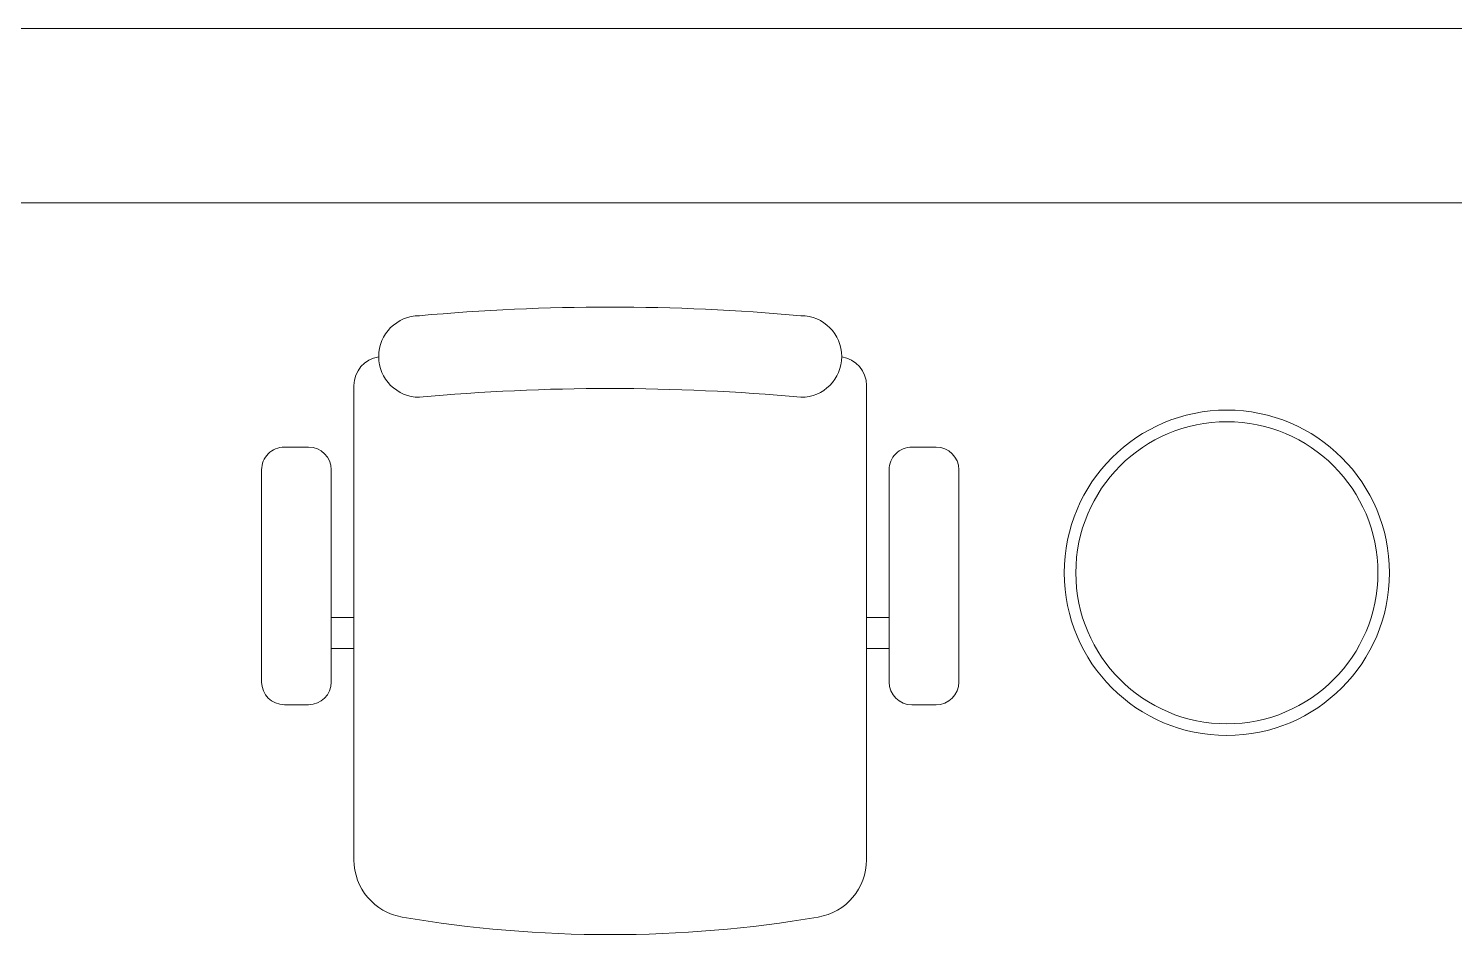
# Model space of a CAD drawing. Header units: millimetres. Extents: x 26027 to 581921, y 7230 to 233891.
# Drawn here: x 489989 to 491216, y 189718 to 190502 of the extents above; entities that cross this region are included whole.
import ezdxf

# ---------------------------------------------------------------- set-up
doc = ezdxf.new("R2010")
doc.units = ezdxf.units.MM
doc.header["$LTSCALE"] = 5
doc.layers.get('0').update_dxf_attribs({"color": 252})
for name, color, linetype, lineweight in [('Medical Equipment and Furniture', 252, 'Continuous', 0), ('NEW', 252, 'Continuous', 5), ('Walls', 252, 'Continuous', 5)]:
    doc.layers.add(name, color=color, linetype=linetype, lineweight=lineweight)

# ---------------------------------------------------------------- blocks, each defined once
blk = doc.blocks.new('*X15')
at = {"color": 0}
for p, q in [((5, 3), (5, 3)), ((5, 3), (5, 3)), ((5, 3), (5, 3)), ((5, 3), (5, 3)), ((5, 3), (5, 3)), ((5, 3), (5, 3)), ((5, 3), (5, 3)), ((5, 3), (5, 3)), ((5, 3), (5, 3)), ((5, 3), (5, 3)), ((5, 3), (5, 3)), ((5, 3), (5, 3)), ((5, 3), (5, 3)), ((5, 3), (5, 3)), ((5, 3), (5, 3)), ((5, 3), (5, 3)), ((5, 3), (5, 3)), ((5, 3), (5, 3)), ((5, 3), (5, 3)), ((5, 3), (5, 3)), ((5, 3), (5, 3)), ((5, 3), (5, 3)), ((5, 3), (5, 3)), ((5, 3), (5, 3)), ((5, 3), (5, 3)), ((5, 3), (5, 3)), ((5, 3), (5, 3)), ((5, 3), (5, 3)), ((5, 3), (5, 3)), ((5, 3), (5, 3)), ((5, 3), (5, 3)), ((5, 3), (5, 3)), ((5, 3), (5, 3)), ((5, 3), (5, 3)), ((5, 3), (5, 3)), ((5, 3), (5, 3)), ((5, 3), (5, 3)), ((5, 3), (5, 3)), ((5, 3), (5, 3)), ((5, 3), (5, 3)), ((5, 3), (5, 3)), ((5, 3), (5, 3)), ((5, 3), (5, 3)), ((5, 3), (5, 3)), ((5, 3), (5, 3)), ((5, 3), (5, 3)), ((5, 3), (5, 3)), ((5, 3), (5, 3)), ((5, 3), (5, 3)), ((5, 3), (5, 3)), ((5, 3), (5, 3)), ((5, 3), (5, 3)), ((5, 3), (5, 3)), ((5, 3), (5, 3)), ((5, 3), (5, 3)), ((5, 3), (5, 3)), ((5, 3), (5, 3)), ((5, 3), (5, 3)), ((5, 3), (5, 3)), ((5, 3), (5, 3)), ((5, 3), (5, 3)), ((5, 3), (5, 3)), ((5, 3), (5, 3)), ((5, 3), (5, 3)), ((5, 3), (5, 3)), ((5, 3), (5, 3)), ((6, 3), (5, 3)), ((5, 3), (5, 3)), ((6, 3), (5, 3)), ((5, 3), (5, 3)), ((6, 3), (5, 3)), ((5, 3), (5, 3)), ((6, 3), (5, 3)), ((5, 3), (5, 3)), ((5, 3), (5, 3)), ((5, 3), (5, 3)), ((5, 3), (5, 3)), ((5, 3), (5, 3)), ((5, 3), (5, 3)), ((5, 3), (5, 3)), ((5, 3), (5, 3)), ((5, 3), (5, 3)), ((5, 3), (5, 3)), ((5, 3), (5, 3)), ((5, 3), (5, 3)), ((5, 3), (5, 3)), ((5, 3), (5, 3)), ((5, 3), (5, 3)), ((5, 3), (5, 3)), ((5, 3), (5, 3)), ((5, 3), (5, 3)), ((5, 3), (5, 3)), ((5, 3), (5, 3)), ((5, 3), (5, 3)), ((5, 3), (5, 3)), ((5, 3), (5, 3)), ((6, 3), (6, 3)), ((6, 3), (6, 3)), ((6, 3), (6, 3)), ((6, 3), (6, 3)), ((6, 3), (6, 3)), ((6, 3), (6, 3)), ((6, 3), (6, 3)), ((6, 3), (6, 3)), ((6, 3), (6, 3)), ((6, 3), (6, 3)), ((6, 3), (6, 3)), ((6, 3), (6, 3)), ((6, 3), (6, 3)), ((6, 3), (6, 3)), ((6, 3), (6, 3)), ((6, 3), (6, 3)), ((6, 3), (6, 3)), ((6, 3), (6, 3)), ((6, 3), (6, 3)), ((6, 3), (6, 3)), ((6, 3), (6, 3)), ((6, 3), (6, 3)), ((6, 3), (6, 3)), ((6, 3), (6, 3)), ((6, 3), (6, 3)), ((6, 3), (6, 3)), ((6, 3), (6, 3)), ((6, 3), (6, 3)), ((6, 3), (6, 3)), ((6, 3), (6, 3)), ((6, 3), (6, 3)), ((6, 3), (6, 3)), ((6, 3), (6, 3)), ((6, 3), (6, 3)), ((6, 3), (6, 3)), ((6, 3), (6, 3)), ((6, 3), (6, 3)), ((6, 3), (6, 3)), ((6, 3), (6, 3)), ((6, 3), (6, 3)), ((6, 3), (6, 3)), ((6, 3), (6, 3)), ((6, 3), (6, 3)), ((6, 3), (6, 3)), ((6, 3), (6, 3)), ((6, 3), (6, 3)), ((6, 3), (6, 3)), ((6, 3), (6, 3)), ((6, 3), (6, 3)), ((6, 3), (6, 3)), ((6, 3), (6, 3)), ((6, 3), (6, 3)), ((6, 3), (6, 3)), ((6, 3), (6, 3)), ((6, 3), (6, 3)), ((6, 3), (6, 3)), ((6, 3), (6, 3)), ((6, 3), (6, 3)), ((6, 3), (6, 3)), ((6, 3), (6, 3)), ((6, 3), (6, 3)), ((6, 3), (6, 3)), ((6, 3), (6, 3)), ((6, 3), (6, 3)), ((6, 3), (6, 3)), ((6, 3), (6, 3)), ((6, 3), (6, 3)), ((6, 3), (6, 3)), ((6, 3), (6, 3)), ((6, 3), (6, 3)), ((6, 3), (6, 3)), ((6, 3), (6, 3)), ((6, 3), (6, 3)), ((6, 3), (6, 3)), ((6, 3), (6, 3)), ((6, 3), (6, 3)), ((6, 3), (6, 3)), ((6, 3), (6, 3)), ((6, 3), (6, 3)), ((6, 3), (6, 3)), ((6, 3), (6, 3)), ((6, 3), (6, 3)), ((6, 3), (6, 3)), ((6, 3), (6, 3)), ((6, 3), (6, 3)), ((6, 3), (6, 3)), ((6, 3), (6, 3)), ((6, 3), (6, 3)), ((6, 3), (6, 3)), ((6, 3), (6, 3)), ((6, 3), (6, 3)), ((6, 3), (6, 3)), ((6, 3), (6, 3)), ((6, 3), (6, 3)), ((6, 3), (6, 3)), ((6, 3), (6, 3)), ((6, 3), (6, 3)), ((6, 3), (6, 3)), ((6, 3), (6, 3)), ((6, 3), (6, 3)), ((6, 3), (6, 3)), ((6, 3), (6, 3)), ((6, 3), (6, 3)), ((6, 3), (6, 3)), ((6, 3), (6, 3)), ((6, 3), (6, 3)), ((6, 3), (6, 3)), ((6, 3), (6, 3)), ((6, 3), (6, 3)), ((6, 3), (6, 3)), ((6, 3), (6, 3)), ((6, 3), (6, 3)), ((6, 3), (6, 3)), ((6, 3), (6, 3)), ((6, 3), (6, 3)), ((6, 3), (6, 3)), ((6, 3), (6, 3)), ((6, 3), (6, 3)), ((6, 3), (6, 3)), ((6, 3), (6, 3)), ((6, 3), (6, 3)), ((6, 3), (6, 3)), ((6, 3), (6, 3)), ((6, 3), (6, 3)), ((6, 3), (6, 3)), ((6, 3), (6, 3)), ((6, 3), (6, 3)), ((6, 3), (6, 3)), ((6, 3), (6, 3)), ((6, 3), (6, 3)), ((6, 3), (6, 3)), ((6, 3), (6, 3)), ((6, 3), (6, 3)), ((6, 3), (6, 3)), ((6, 3), (6, 3)), ((6, 3), (6, 3)), ((6, 3), (6, 3)), ((6, 3), (6, 3)), ((6, 3), (6, 3)), ((6, 3), (6, 3)), ((6, 3), (6, 3)), ((6, 3), (6, 3)), ((6, 3), (6, 3)), ((6, 3), (6, 3)), ((6, 3), (6, 3)), ((6, 3), (6, 3)), ((6, 3), (6, 3)), ((6, 3), (6, 3)), ((6, 3), (6, 3)), ((6, 3), (6, 3)), ((6, 3), (6, 3)), ((6, 3), (6, 3)), ((6, 3), (6, 3)), ((6, 3), (6, 3)), ((6, 3), (6, 3)), ((6, 3), (6, 3)), ((6, 3), (6, 3)), ((6, 3), (6, 3)), ((6, 3), (6, 3)), ((6, 3), (6, 3)), ((6, 3), (6, 3)), ((6, 3), (6, 3)), ((6, 3), (6, 3)), ((6, 3), (6, 3)), ((6, 3), (6, 3)), ((6, 3), (6, 3)), ((6, 3), (6, 3)), ((6, 3), (6, 3)), ((6, 3), (6, 3)), ((6, 3), (6, 3)), ((6, 3), (6, 3)), ((6, 3), (6, 3)), ((6, 3), (6, 3)), ((6, 3), (6, 3)), ((6, 3), (6, 3)), ((6, 3), (6, 3)), ((6, 3), (6, 3)), ((6, 3), (6, 3)), ((6, 3), (6, 3)), ((6, 3), (6, 3)), ((6, 3), (6, 3)), ((6, 3), (6, 3)), ((6, 3), (6, 3)), ((6, 3), (6, 3)), ((6, 3), (6, 3)), ((6, 3), (6, 3)), ((6, 3), (6, 3)), ((6, 3), (6, 3)), ((6, 3), (6, 3)), ((6, 3), (6, 3)), ((6, 3), (6, 3)), ((6, 3), (6, 3)), ((6, 3), (6, 3)), ((6, 3), (6, 3)), ((6, 3), (6, 3)), ((6, 3), (6, 3)), ((6, 3), (6, 3)), ((6, 3), (6, 3)), ((6, 3), (6, 3)), ((6, 3), (6, 3)), ((6, 3), (6, 3)), ((6, 3), (6, 3)), ((6, 3), (6, 3)), ((6, 3), (6, 3)), ((6, 3), (5, 3)), ((6, 3), (5, 3)), ((6, 3), (5, 3)), ((6, 3), (5, 3)), ((6, 3), (5, 3)), ((6, 3), (6, 3)), ((6, 3), (6, 3)), ((6, 3), (6, 3)), ((6, 3), (6, 3)), ((6, 3), (6, 3)), ((6, 3), (6, 3)), ((6, 3), (6, 3)), ((6, 3), (6, 3)), ((6, 3), (6, 3)), ((6, 3), (6, 3)), ((6, 3), (6, 3)), ((6, 3), (6, 3)), ((6, 3), (6, 3)), ((6, 3), (6, 3)), ((6, 3), (6, 3)), ((6, 3), (6, 3)), ((6, 3), (6, 3)), ((6, 3), (6, 3)), ((6, 3), (6, 3)), ((6, 3), (6, 3)), ((6, 3), (6, 3)), ((6, 3), (6, 3)), ((6, 3), (6, 3)), ((6, 3), (6, 3)), ((6, 3), (6, 3)), ((6, 3), (6, 3)), ((6, 3), (6, 3)), ((6, 3), (6, 3)), ((6, 3), (6, 3)), ((6, 3), (6, 3)), ((6, 3), (6, 3)), ((6, 3), (6, 3)), ((6, 3), (6, 3)), ((6, 3), (6, 3)), ((6, 3), (6, 3)), ((6, 3), (6, 3)), ((6, 3), (6, 3)), ((6, 3), (6, 3)), ((6, 3), (6, 3)), ((6, 3), (6, 3)), ((6, 3), (6, 3)), ((6, 3), (6, 3)), ((6, 3), (6, 3)), ((6, 3), (6, 3)), ((6, 3), (6, 3)), ((6, 3), (6, 3)), ((6, 3), (6, 3)), ((6, 3), (6, 3)), ((6, 3), (6, 3)), ((6, 3), (6, 3)), ((6, 3), (6, 3)), ((6, 3), (6, 3)), ((6, 3), (6, 3)), ((6, 3), (6, 3)), ((6, 3), (6, 3)), ((6, 3), (6, 3)), ((6, 3), (6, 3)), ((6, 3), (6, 3)), ((6, 3), (6, 3)), ((6, 3), (6, 3)), ((6, 3), (6, 3)), ((6, 3), (6, 3)), ((6, 3), (6, 3)), ((6, 3), (6, 3)), ((6, 3), (6, 3)), ((6, 3), (6, 3)), ((6, 3), (6, 3)), ((6, 3), (6, 3)), ((6, 3), (6, 3)), ((6, 3), (6, 3)), ((6, 3), (6, 3)), ((6, 3), (6, 3)), ((6, 3), (6, 3)), ((6, 3), (6, 3)), ((6, 3), (6, 3)), ((6, 3), (6, 3)), ((6, 3), (6, 3)), ((6, 3), (6, 3)), ((6, 3), (6, 3)), ((6, 3), (6, 3)), ((6, 3), (6, 3)), ((6, 3), (6, 3)), ((6, 3), (6, 3)), ((6, 3), (6, 3)), ((6, 3), (6, 3)), ((6, 3), (6, 3)), ((6, 3), (6, 3)), ((6, 3), (6, 3)), ((6, 3), (6, 3)), ((6, 3), (6, 3)), ((6, 3), (6, 3)), ((6, 3), (6, 3)), ((6, 3), (6, 3)), ((6, 3), (6, 3)), ((6, 3), (6, 3)), ((6, 3), (6, 3)), ((6, 3), (6, 3)), ((6, 3), (6, 3)), ((6, 3), (6, 3)), ((6, 3), (6, 3)), ((6, 3), (6, 3)), ((6, 3), (6, 3)), ((6, 3), (6, 3)), ((6, 3), (6, 3)), ((6, 3), (6, 3)), ((6, 3), (6, 3)), ((6, 3), (6, 3)), ((6, 3), (6, 3)), ((6, 3), (6, 3)), ((6, 3), (6, 3)), ((6, 3), (6, 3)), ((6, 3), (6, 3)), ((6, 3), (6, 3)), ((6, 3), (6, 3)), ((6, 3), (6, 3)), ((6, 3), (6, 3)), ((6, 3), (6, 3)), ((6, 3), (6, 3)), ((6, 3), (6, 3)), ((6, 3), (6, 3)), ((6, 3), (6, 3)), ((6, 3), (6, 3)), ((6, 3), (6, 3)), ((6, 3), (6, 3)), ((6, 3), (6, 3)), ((6, 3), (6, 3)), ((6, 3), (6, 3)), ((6, 3), (6, 3)), ((6, 3), (6, 3)), ((6, 3), (6, 3)), ((6, 3), (6, 3)), ((6, 3), (6, 3)), ((6, 3), (6, 3)), ((6, 3), (6, 3)), ((6, 3), (6, 3)), ((6, 3), (6, 3)), ((6, 3), (6, 3)), ((6, 3), (6, 3)), ((6, 3), (6, 3)), ((6, 3), (6, 3)), ((6, 3), (6, 3)), ((6, 3), (6, 3)), ((6, 3), (6, 3)), ((6, 3), (6, 3)), ((6, 3), (6, 3)), ((6, 3), (6, 3)), ((6, 3), (6, 3)), ((6, 3), (6, 3)), ((6, 3), (6, 3)), ((6, 3), (6, 3)), ((6, 3), (6, 3)), ((6, 3), (6, 3)), ((6, 3), (6, 3)), ((6, 3), (6, 3)), ((6, 3), (6, 3)), ((6, 3), (6, 3)), ((6, 3), (6, 3)), ((6, 3), (6, 3)), ((6, 3), (6, 3)), ((6, 3), (6, 3)), ((6, 3), (6, 3)), ((6, 3), (6, 3)), ((6, 3), (6, 3)), ((6, 3), (6, 3)), ((6, 3), (6, 3)), ((6, 3), (6, 3)), ((6, 3), (6, 3)), ((6, 3), (6, 3)), ((6, 3), (6, 3)), ((6, 3), (6, 3)), ((6, 3), (6, 3)), ((6, 3), (6, 3)), ((6, 3), (6, 3)), ((6, 3), (6, 3)), ((6, 3), (6, 3)), ((6, 3), (6, 3)), ((6, 3), (6, 3)), ((6, 3), (6, 3)), ((6, 3), (6, 3)), ((6, 3), (6, 3)), ((6, 3), (6, 3)), ((6, 3), (6, 3)), ((6, 3), (6, 3)), ((6, 3), (6, 3)), ((6, 3), (6, 3)), ((6, 3), (6, 3)), ((6, 3), (6, 3)), ((6, 3), (6, 3)), ((6, 3), (6, 3)), ((6, 3), (6, 3)), ((6, 3), (6, 3)), ((6, 3), (6, 3)), ((6, 3), (6, 3)), ((6, 3), (6, 3)), ((6, 3), (6, 3)), ((6, 3), (6, 3)), ((6, 3), (6, 3)), ((6, 3), (6, 3)), ((6, 3), (6, 3)), ((6, 3), (6, 3)), ((6, 3), (6, 3)), ((6, 3), (6, 3)), ((6, 3), (6, 3)), ((6, 3), (6, 3)), ((6, 3), (6, 3)), ((6, 3), (6, 3)), ((6, 3), (6, 3)), ((6, 3), (6, 3)), ((6, 3), (6, 3)), ((6, 3), (6, 3)), ((6, 3), (6, 3)), ((6, 3), (6, 3)), ((6, 3), (6, 3)), ((6, 3), (6, 3)), ((6, 3), (6, 3)), ((6, 3), (6, 3)), ((6, 3), (6, 3)), ((6, 3), (6, 3)), ((6, 3), (6, 3)), ((6, 3), (6, 3)), ((6, 3), (6, 3)), ((6, 3), (6, 3)), ((6, 3), (6, 3)), ((6, 3), (6, 3)), ((6, 3), (6, 3)), ((6, 3), (6, 3)), ((6, 3), (6, 3)), ((6, 3), (6, 3)), ((6, 3), (6, 3)), ((6, 3), (6, 3)), ((6, 3), (6, 3)), ((6, 3), (6, 3)), ((6, 3), (6, 3)), ((6, 3), (6, 3)), ((6, 3), (6, 3)), ((6, 3), (6, 3)), ((6, 3), (6, 3)), ((6, 3), (6, 3)), ((6, 3), (6, 3)), ((6, 3), (6, 3)), ((6, 3), (6, 3)), ((6, 3), (6, 3)), ((6, 3), (6, 3)), ((6, 3), (6, 3)), ((6, 3), (6, 3)), ((6, 3), (6, 3)), ((6, 3), (6, 3)), ((6, 3), (6, 3)), ((6, 3), (6, 3)), ((6, 3), (6, 3)), ((6, 3), (6, 3)), ((6, 3), (6, 3)), ((6, 3), (6, 3)), ((6, 3), (6, 3)), ((6, 3), (6, 3)), ((6, 3), (6, 3)), ((6, 3), (6, 3)), ((6, 3), (6, 3)), ((6, 3), (6, 3)), ((6, 3), (6, 3)), ((6, 3), (6, 3)), ((6, 3), (6, 3)), ((6, 3), (6, 3)), ((6, 3), (6, 3)), ((6, 3), (6, 3)), ((6, 3), (6, 3)), ((6, 3), (6, 3)), ((6, 3), (6, 3)), ((6, 3), (6, 3)), ((6, 3), (6, 3)), ((6, 3), (6, 3)), ((6, 3), (6, 3)), ((6, 3), (6, 3)), ((6, 3), (6, 3)), ((6, 3), (6, 3)), ((6, 3), (6, 3)), ((6, 3), (6, 3)), ((6, 3), (6, 3)), ((6, 3), (6, 3)), ((6, 3), (6, 3)), ((6, 3), (6, 3)), ((6, 3), (6, 3)), ((6, 3), (6, 3)), ((6, 3), (6, 3)), ((6, 3), (6, 3)), ((6, 3), (6, 3)), ((6, 3), (6, 3)), ((6, 3), (6, 3)), ((6, 3), (6, 3)), ((6, 3), (6, 3)), ((6, 3), (6, 3)), ((6, 3), (6, 3)), ((6, 3), (6, 3)), ((6, 3), (6, 3)), ((6, 3), (6, 3)), ((6, 3), (6, 3)), ((6, 3), (6, 3)), ((6, 3), (6, 3)), ((6, 3), (6, 3)), ((6, 3), (6, 3)), ((6, 3), (6, 3)), ((6, 3), (6, 3)), ((6, 3), (6, 3)), ((6, 3), (6, 3)), ((6, 3), (6, 3)), ((6, 3), (6, 3)), ((6, 3), (6, 3)), ((6, 3), (6, 3)), ((6, 3), (6, 3)), ((6, 3), (6, 3)), ((6, 3), (6, 3)), ((6, 3), (6, 3)), ((6, 3), (6, 3)), ((6, 3), (6, 3)), ((6, 3), (6, 3)), ((6, 3), (6, 3)), ((6, 3), (6, 3))]:
    blk.add_line(p, q, dxfattribs=at)
blk = doc.blocks.new('*X16')
at = {"color": 0}
for p, q in [((13, 1), (13, 1)), ((13, 1), (13, 1)), ((13, 1), (13, 1)), ((13, 1), (13, 1)), ((13, 1), (13, 1)), ((13, 1), (13, 1)), ((13, 1), (13, 1)), ((13, 1), (13, 1)), ((13, 1), (13, 1)), ((13, 1), (13, 1)), ((13, 1), (13, 1)), ((13, 1), (13, 1)), ((13, 1), (13, 1)), ((13, 1), (13, 1)), ((13, 1), (13, 1)), ((13, 1), (14, 1)), ((13, 1), (14, 1)), ((13, 1), (14, 1)), ((13, 1), (13, 1)), ((13, 1), (13, 1)), ((13, 1), (13, 1)), ((13, 1), (13, 1)), ((13, 1), (13, 1)), ((13, 1), (13, 1)), ((13, 1), (13, 1)), ((13, 1), (13, 1)), ((13, 1), (13, 1)), ((13, 1), (13, 1)), ((13, 1), (13, 1)), ((13, 1), (13, 1)), ((13, 1), (13, 1)), ((13, 1), (13, 1)), ((13, 1), (13, 1)), ((13, 1), (13, 1)), ((13, 1), (13, 1)), ((13, 1), (13, 1)), ((13, 1), (13, 1)), ((13, 1), (13, 1)), ((13, 1), (13, 1)), ((13, 1), (13, 1)), ((13, 1), (13, 1)), ((13, 1), (13, 1)), ((13, 1), (13, 1)), ((13, 1), (13, 1)), ((13, 1), (13, 1)), ((13, 1), (13, 1)), ((13, 1), (13, 1)), ((13, 1), (13, 1)), ((13, 1), (13, 1)), ((13, 1), (13, 1)), ((13, 1), (13, 1)), ((13, 1), (13, 1)), ((13, 1), (13, 1)), ((13, 1), (13, 1)), ((13, 1), (13, 1)), ((13, 1), (13, 1)), ((13, 1), (13, 1)), ((13, 1), (13, 1)), ((13, 1), (13, 1)), ((13, 1), (13, 1)), ((13, 1), (13, 1)), ((13, 1), (13, 1)), ((13, 1), (13, 1)), ((13, 1), (13, 1)), ((13, 1), (13, 1)), ((13, 1), (13, 1)), ((13, 1), (13, 1)), ((13, 1), (13, 1)), ((13, 1), (13, 1)), ((13, 1), (13, 1)), ((13, 1), (13, 1)), ((13, 1), (13, 1)), ((13, 1), (13, 1)), ((13, 1), (13, 1)), ((13, 1), (13, 1)), ((13, 1), (13, 1)), ((13, 1), (13, 1)), ((13, 1), (13, 1)), ((13, 1), (13, 1)), ((13, 1), (13, 1)), ((13, 1), (13, 1)), ((13, 1), (13, 1)), ((13, 1), (13, 1)), ((13, 1), (13, 1)), ((13, 1), (13, 1)), ((13, 1), (13, 1)), ((13, 1), (13, 1)), ((13, 1), (13, 1)), ((13, 1), (13, 1)), ((13, 1), (13, 1)), ((13, 1), (13, 1)), ((13, 1), (13, 1)), ((13, 1), (13, 1)), ((13, 1), (13, 1)), ((13, 1), (13, 1)), ((13, 1), (13, 1)), ((13, 1), (13, 1)), ((13, 1), (13, 1)), ((13, 1), (13, 1)), ((13, 1), (13, 1)), ((13, 1), (13, 1)), ((13, 1), (13, 1)), ((13, 1), (13, 1)), ((13, 1), (13, 1)), ((13, 1), (13, 1)), ((13, 1), (13, 1)), ((13, 1), (13, 1)), ((13, 1), (13, 1)), ((13, 1), (13, 1)), ((13, 1), (13, 1)), ((13, 1), (13, 1)), ((13, 1), (13, 1)), ((13, 1), (13, 1)), ((13, 1), (13, 1)), ((13, 1), (13, 1)), ((13, 1), (13, 1)), ((13, 1), (13, 1)), ((13, 1), (13, 1)), ((13, 1), (13, 1)), ((13, 1), (13, 1)), ((13, 1), (13, 1)), ((13, 1), (13, 1)), ((13, 1), (13, 1)), ((13, 1), (14, 1)), ((13, 0), (13, 0)), ((13, 0), (13, 0)), ((13, 0), (13, 0)), ((13, 0), (13, 0)), ((13, 0), (13, 0)), ((13, 0), (13, 0)), ((13, 0), (13, 0)), ((13, 0), (13, 0)), ((13, 0), (13, 0)), ((13, 0), (13, 0)), ((13, 0), (13, 0)), ((13, 0), (13, 0)), ((13, 0), (13, 0)), ((13, 0), (13, 0)), ((13, 0), (13, 0)), ((13, 0), (13, 0)), ((13, 0), (13, 0)), ((13, 0), (13, 0)), ((13, 0), (13, 0)), ((13, 0), (13, 0)), ((13, 0), (13, 0)), ((13, 0), (13, 0)), ((13, 0), (13, 0)), ((13, 0), (13, 0)), ((13, 0), (13, 0)), ((13, 0), (13, 0)), ((13, 0), (13, 0)), ((13, 0), (13, 0)), ((13, 0), (13, 0)), ((13, 0), (13, 0)), ((13, 0), (13, 0)), ((13, 0), (13, 0)), ((13, 0), (13, 0)), ((13, 0), (13, 0)), ((13, 0), (13, 0)), ((13, 0), (13, 0)), ((13, 0), (13, 0)), ((13, 0), (13, 0)), ((13, 0), (13, 0)), ((13, 0), (13, 0)), ((13, 0), (13, 0)), ((13, 0), (13, 0)), ((13, 0), (13, 0)), ((13, 0), (13, 0)), ((13, 0), (13, 0)), ((13, 0), (13, 0)), ((13, 0), (13, 0)), ((13, 0), (13, 0)), ((13, 0), (14, 0)), ((13, 0), (14, 0)), ((13, 0), (13, 0)), ((13, 0), (14, 0)), ((14, 1), (14, 1)), ((14, 1), (14, 1)), ((14, 1), (14, 1)), ((14, 1), (14, 1)), ((14, 1), (14, 1)), ((14, 1), (14, 1)), ((14, 1), (14, 1)), ((14, 1), (14, 1)), ((14, 1), (14, 1)), ((14, 1), (14, 1)), ((14, 1), (14, 1)), ((14, 1), (14, 1)), ((14, 1), (14, 1)), ((14, 1), (14, 1)), ((14, 1), (14, 1)), ((14, 1), (14, 1)), ((14, 1), (14, 1)), ((14, 1), (14, 1)), ((14, 1), (14, 1)), ((14, 1), (14, 1)), ((14, 1), (14, 1)), ((14, 1), (14, 1)), ((14, 1), (14, 1)), ((14, 1), (14, 1)), ((14, 1), (14, 1)), ((14, 1), (14, 1)), ((14, 1), (14, 1)), ((14, 1), (14, 1)), ((14, 1), (14, 1)), ((14, 1), (14, 1)), ((14, 1), (14, 1)), ((14, 1), (14, 1)), ((14, 1), (14, 1)), ((14, 1), (14, 1)), ((14, 1), (14, 1)), ((14, 1), (14, 1)), ((14, 1), (14, 1)), ((14, 1), (14, 1)), ((14, 1), (14, 1)), ((14, 1), (14, 1)), ((14, 1), (14, 1)), ((14, 1), (14, 1)), ((14, 1), (14, 1)), ((14, 1), (14, 1)), ((14, 1), (14, 1)), ((14, 1), (14, 1)), ((14, 1), (14, 1)), ((14, 1), (14, 1)), ((14, 1), (14, 1)), ((14, 1), (14, 1)), ((14, 1), (14, 1)), ((14, 1), (14, 1)), ((14, 1), (14, 1)), ((14, 1), (14, 1)), ((14, 1), (14, 1)), ((14, 1), (14, 1)), ((14, 1), (14, 1)), ((14, 1), (14, 1)), ((14, 1), (14, 1)), ((14, 1), (14, 1)), ((14, 1), (14, 1)), ((14, 1), (14, 1)), ((14, 1), (14, 1)), ((14, 1), (14, 1)), ((14, 1), (14, 1)), ((14, 1), (14, 1)), ((14, 1), (14, 1)), ((14, 1), (14, 1)), ((14, 1), (14, 1)), ((14, 1), (14, 1)), ((14, 1), (14, 1)), ((14, 1), (14, 1)), ((14, 1), (14, 1)), ((14, 1), (14, 1)), ((14, 1), (14, 1)), ((14, 1), (14, 1)), ((14, 1), (14, 1)), ((14, 1), (14, 1)), ((14, 1), (14, 1)), ((14, 1), (14, 1)), ((14, 1), (14, 1)), ((14, 1), (14, 1)), ((14, 1), (14, 1)), ((14, 1), (14, 1)), ((14, 1), (14, 1)), ((14, 1), (14, 1)), ((14, 1), (14, 1)), ((14, 1), (14, 1)), ((14, 1), (14, 1)), ((14, 1), (14, 1)), ((14, 1), (14, 1)), ((14, 1), (14, 1)), ((14, 1), (14, 1)), ((14, 1), (14, 1)), ((14, 0), (14, 0)), ((14, 0), (14, 0)), ((14, 0), (14, 0)), ((14, 0), (14, 0)), ((14, 0), (14, 0)), ((14, 0), (14, 0)), ((14, 0), (14, 0)), ((14, 0), (14, 0)), ((14, 0), (14, 0)), ((14, 0), (14, 0)), ((14, 0), (14, 0)), ((14, 0), (14, 0)), ((14, 0), (14, 0)), ((14, 0), (14, 0)), ((14, 0), (14, 0)), ((14, 0), (14, 0)), ((14, 0), (14, 0)), ((14, 0), (14, 0)), ((14, 0), (14, 0)), ((14, 0), (14, 0)), ((14, 0), (14, 0)), ((14, 0), (14, 0)), ((14, 0), (14, 0)), ((14, 0), (14, 0)), ((14, 0), (14, 0)), ((14, 0), (14, 0)), ((14, 0), (14, 0)), ((14, 0), (14, 0)), ((14, 0), (14, 0)), ((14, 0), (14, 0)), ((14, 0), (14, 0)), ((14, 0), (14, 0)), ((14, 0), (14, 0)), ((14, 0), (14, 0)), ((14, 0), (14, 0)), ((14, 0), (14, 0)), ((14, 0), (14, 0)), ((14, 0), (14, 0)), ((14, 0), (14, 0)), ((14, 0), (14, 0)), ((14, 0), (14, 0)), ((14, 0), (14, 0)), ((14, 0), (14, 0)), ((14, 0), (14, 0)), ((14, 0), (14, 0)), ((14, 0), (14, 0)), ((14, 0), (14, 0)), ((14, 0), (14, 0)), ((13, 0), (13, 0)), ((13, 0), (14, 0)), ((13, 0), (13, 0)), ((13, 0), (14, 0)), ((13, 0), (13, 0)), ((13, 0), (14, 0)), ((13, 0), (13, 0)), ((13, 0), (13, 0)), ((13, 0), (13, 0)), ((13, 0), (13, 0)), ((13, 0), (14, 0)), ((13, 0), (13, 0)), ((13, 0), (14, 0)), ((13, 0), (13, 0)), ((13, 0), (14, 0)), ((13, 0), (13, 0)), ((13, 0), (14, 0)), ((13, 0), (13, 0)), ((13, 0), (14, 0)), ((13, 0), (13, 0)), ((13, 0), (14, 0)), ((13, 0), (13, 0)), ((13, 0), (14, 0)), ((13, 0), (13, 0)), ((13, 0), (13, 0)), ((13, 0), (13, 0)), ((13, 0), (14, 0)), ((13, 0), (13, 0)), ((13, 0), (14, 0)), ((13, 0), (13, 0)), ((13, 0), (14, 0)), ((13, 0), (13, 0)), ((13, 0), (14, 0)), ((13, 0), (13, 0)), ((13, 0), (13, 0)), ((13, 0), (13, 0)), ((13, 0), (13, 0)), ((13, 0), (13, 0)), ((13, 0), (13, 0)), ((13, 0), (13, 0)), ((13, 0), (13, 0)), ((13, 0), (13, 0)), ((13, 0), (13, 0)), ((13, 0), (13, 0)), ((13, 0), (13, 0)), ((13, 0), (13, 0)), ((13, 0), (13, 0)), ((13, 0), (13, 0)), ((13, 0), (13, 0)), ((13, 0), (13, 0)), ((13, 0), (13, 0)), ((13, 0), (13, 0)), ((13, 0), (13, 0)), ((13, 0), (13, 0)), ((13, 0), (13, 0)), ((13, 0), (13, 0)), ((13, 0), (13, 0)), ((13, 0), (13, 0)), ((13, 0), (13, 0)), ((13, 0), (13, 0)), ((13, 0), (13, 0)), ((13, 0), (13, 0)), ((13, 0), (13, 0)), ((13, 0), (13, 0)), ((13, -1), (13, -1)), ((13, -1), (13, -1)), ((13, -1), (13, -1)), ((13, -1), (13, -1)), ((13, -1), (13, -1)), ((13, -1), (14, -1)), ((13, -1), (13, -1)), ((14, 0), (14, 0)), ((14, 0), (14, 0)), ((14, 0), (14, 0)), ((14, 0), (14, 0)), ((14, 0), (14, 0)), ((14, 0), (14, 0)), ((14, 0), (14, 0)), ((14, 0), (14, 0)), ((14, 0), (14, 0)), ((14, 0), (14, 0)), ((14, 0), (14, 0)), ((14, 0), (14, 0)), ((14, 0), (14, 0)), ((14, 0), (14, 0)), ((14, 0), (14, 0)), ((13, 0), (14, 0)), ((14, 0), (14, 0)), ((14, 0), (14, 0)), ((14, 0), (14, 0)), ((14, 0), (14, 0)), ((14, 0), (14, 0)), ((14, 0), (14, 0)), ((14, 0), (14, 0)), ((14, 0), (14, 0)), ((14, 0), (14, 0)), ((14, 0), (14, 0)), ((14, 0), (14, 0)), ((14, 0), (14, 0)), ((14, 0), (14, 0)), ((14, 0), (14, 0)), ((14, 0), (14, 0)), ((14, 0), (14, 0)), ((14, 0), (14, 0)), ((14, 0), (14, 0)), ((14, 0), (14, 0)), ((14, 0), (14, 0)), ((14, 0), (14, 0)), ((14, 0), (14, 0)), ((14, 0), (14, 0)), ((14, 0), (14, 0)), ((14, 0), (14, 0)), ((14, 0), (14, 0)), ((14, 0), (14, 0)), ((14, 0), (14, 0)), ((14, 0), (14, 0)), ((14, 0), (14, 0)), ((14, 0), (14, 0)), ((14, 0), (14, 0)), ((14, 0), (14, 0)), ((14, 0), (14, 0)), ((14, -1), (14, -1)), ((14, -1), (14, -1)), ((14, -1), (14, -1)), ((14, -1), (14, -1)), ((14, -1), (14, -1))]:
    blk.add_line(p, q, dxfattribs=at)
blk = doc.blocks.new('GF21018-P')
at = {"color": 0}
for p, q in [((-0.2207, 0.4756), (-0.2207, 0.0675)), ((0.2205, 0.4756), (0.2205, 0.0675)), ((-0.2806, 0.3422), (-0.2598, 0.3422)), ((0.2596, 0.3422), (0.2804, 0.3422)), ((-0.3002, 0.3226), (-0.3002, 0.14)), ((-0.2402, 0.3226), (-0.2402, 0.14)), ((0.24, 0.3226), (0.24, 0.14)), ((0.3, 0.3226), (0.3, 0.14)), ((-0.2402, 0.2937), (-0.2207, 0.2937)), ((0.2205, 0.2937), (0.24, 0.2937)), ((-0.2402, 0.2671), (-0.2207, 0.2671)), ((0.2205, 0.2671), (0.24, 0.2671)), ((-0.2806, 0.1204), (-0.2598, 0.1204)), ((0.2596, 0.1204), (0.2804, 0.1204))]:
    blk.add_line(p, q, dxfattribs=at)
for points in [[(0.24, 0.2937), (0.24, 0.2937), (0.24, 0.2937), (0.24, 0.2937), (0.24, 0.2937), (0.24, 0.2937), (0.24, 0.2937), (0.24, 0.2937), (0.24, 0.2937), (0.24, 0.2937), (0.24, 0.2937), (0.24, 0.2937), (0.24, 0.2937), (0.24, 0.2937), (0.24, 0.2937), (0.24, 0.2937), (0.24, 0.2937), (0.24, 0.2937), (0.24, 0.2937), (0.24, 0.2937), (0.24, 0.2937), (0.24, 0.2937), (0.24, 0.2937), (0.24, 0.2937), (0.24, 0.2937), (0.24, 0.2937), (0.24, 0.2937), (0.24, 0.2937), (0.24, 0.2937), (0.24, 0.2937), (0.24, 0.2937), (0.24, 0.2937), (0.24, 0.2937), (0.24, 0.2937), (0.24, 0.2937), (0.24, 0.2937), (0.24, 0.2937), (0.24, 0.2937), (0.24, 0.2937), (0.24, 0.2937), (0.24, 0.2937), (0.24, 0.2937), (0.24, 0.2937), (0.24, 0.2937), (0.24, 0.2937), (0.24, 0.2937), (0.24, 0.2937), (0.24, 0.2937), (0.24, 0.2937), (0.24, 0.2937), (0.24, 0.2937), (0.24, 0.2937), (0.24, 0.2937), (0.24, 0.2937), (0.24, 0.2937), (0.24, 0.2937), (0.24, 0.2937), (0.24, 0.2937), (0.24, 0.2937), (0.24, 0.2937), (0.24, 0.2937), (0.24, 0.2937), (0.24, 0.2937), (0.24, 0.2937), (0.24, 0.2937), (0.24, 0.2937), (0.24, 0.2937), (0.24, 0.2937), (0.24, 0.2937), (0.24, 0.2937), (0.24, 0.2937), (0.24, 0.2937), (0.24, 0.2937), (0.24, 0.2937), (0.24, 0.2937), (0.24, 0.2937), (0.24, 0.2937), (0.24, 0.2937), (0.24, 0.2937), (0.24, 0.2937), (0.24, 0.2937), (0.24, 0.2937), (0.24, 0.2937), (0.24, 0.2937), (0.24, 0.2937), (0.24, 0.2937), (0.24, 0.2937), (0.24, 0.2937), (0.24, 0.2937), (0.24, 0.2937), (0.24, 0.2937), (0.24, 0.2937), (0.24, 0.2937), (0.24, 0.2937), (0.24, 0.2937), (0.24, 0.2937), (0.24, 0.2937), (0.24, 0.2937), (0.24, 0.2937), (0.24, 0.2937), (0.24, 0.2937), (0.24, 0.2937), (0.24, 0.2937), (0.24, 0.2937), (0.24, 0.2937), (0.24, 0.2937), (0.24, 0.2937), (0.24, 0.2937), (0.24, 0.2937), (0.24, 0.2937), (0.24, 0.2937), (0.24, 0.2937), (0.24, 0.2937), (0.24, 0.2937), (0.24, 0.2937), (0.24, 0.2937), (0.24, 0.2937), (0.24, 0.2937), (0.24, 0.2937), (0.24, 0.2937), (0.24, 0.2937), (0.24, 0.2937), (0.24, 0.2937), (0.24, 0.2937), (0.24, 0.2937), (0.24, 0.2937), (0.24, 0.2937), (0.24, 0.2937), (0.24, 0.2937), (0.24, 0.2937), (0.24, 0.2937), (0.24, 0.2937), (0.24, 0.2937), (0.24, 0.2937), (0.24, 0.2937), (0.24, 0.2937), (0.24, 0.2937), (0.24, 0.2937), (0.24, 0.2937), (0.24, 0.2937), (0.24, 0.2937), (0.24, 0.2937), (0.24, 0.2937), (0.24, 0.2937), (0.24, 0.2937), (0.24, 0.2937), (0.24, 0.2937), (0.24, 0.2937), (0.24, 0.2937), (0.24, 0.2937), (0.24, 0.2937), (0.24, 0.2937), (0.24, 0.2937), (0.24, 0.2937), (0.24, 0.2937), (0.24, 0.2937), (0.24, 0.2937), (0.24, 0.2937), (0.24, 0.2937), (0.24, 0.2937), (0.24, 0.2937), (0.24, 0.2937), (0.24, 0.2937), (0.24, 0.2937), (0.24, 0.2937), (0.24, 0.2937), (0.24, 0.2937), (0.24, 0.2937), (0.24, 0.2937), (0.24, 0.2937), (0.24, 0.2937), (0.24, 0.2937), (0.24, 0.2937), (0.24, 0.2937), (0.24, 0.2937), (0.24, 0.2937), (0.24, 0.2937), (0.24, 0.2937), (0.24, 0.2937), (0.24, 0.2937), (0.24, 0.2937), (0.24, 0.2937), (0.24, 0.2937), (0.24, 0.2937), (0.24, 0.2937), (0.24, 0.2937), (0.24, 0.2937), (0.24, 0.2937), (0.24, 0.2937), (0.24, 0.2937), (0.24, 0.2937), (0.24, 0.2937), (0.24, 0.2937), (0.24, 0.2937), (0.24, 0.2937), (0.24, 0.2937), (0.24, 0.2937), (0.24, 0.2937), (0.24, 0.2937), (0.24, 0.2937), (0.24, 0.2937), (0.24, 0.2937), (0.24, 0.2937), (0.24, 0.2937), (0.24, 0.2937), (0.24, 0.2937), (0.24, 0.2937), (0.24, 0.2937), (0.24, 0.2937), (0.24, 0.2937), (0.24, 0.2937), (0.24, 0.2937), (0.24, 0.2937), (0.24, 0.2937), (0.24, 0.2937), (0.24, 0.2937), (0.24, 0.2937), (0.24, 0.2937), (0.24, 0.2937), (0.24, 0.2937), (0.24, 0.2937), (0.24, 0.2937), (0.24, 0.2937), (0.24, 0.2937), (0.24, 0.2937), (0.24, 0.2937), (0.24, 0.2937), (0.24, 0.2937), (0.24, 0.2937), (0.24, 0.2937), (0.24, 0.2937), (0.24, 0.2937), (0.24, 0.2937), (0.24, 0.2937), (0.24, 0.2937), (0.24, 0.2937), (0.24, 0.2937), (0.24, 0.2937), (0.24, 0.2937), (0.24, 0.2937), (0.24, 0.2937), (0.24, 0.2937), (0.24, 0.2937), (0.24, 0.2937), (0.24, 0.2937), (0.24, 0.2937), (0.24, 0.2937), (0.24, 0.2937), (0.24, 0.2937), (0.24, 0.2937), (0.24, 0.2937), (0.24, 0.2937), (0.24, 0.2937), (0.24, 0.2937), (0.24, 0.2937), (0.24, 0.2937), (0.24, 0.2937), (0.24, 0.2937), (0.24, 0.2937), (0.24, 0.2937), (0.24, 0.2937), (0.24, 0.2937), (0.24, 0.2937), (0.24, 0.2937), (0.24, 0.2937), (0.24, 0.2937), (0.24, 0.2937), (0.24, 0.2937), (0.24, 0.2937), (0.24, 0.2937), (0.24, 0.2937), (0.24, 0.2937), (0.24, 0.2937), (0.24, 0.2937), (0.24, 0.2937), (0.24, 0.2937), (0.24, 0.2937)], [(0.24, 0.2937), (0.24, 0.2937), (0.24, 0.2937), (0.24, 0.2937), (0.24, 0.2937), (0.24, 0.2937), (0.24, 0.2937), (0.24, 0.2937), (0.24, 0.2937), (0.24, 0.2937), (0.24, 0.2937), (0.24, 0.2937), (0.24, 0.2937), (0.24, 0.2937), (0.24, 0.2937), (0.24, 0.2937), (0.24, 0.2937), (0.24, 0.2937), (0.24, 0.2937), (0.24, 0.2937), (0.24, 0.2937), (0.24, 0.2937), (0.24, 0.2937), (0.24, 0.2937), (0.24, 0.2937), (0.24, 0.2937), (0.24, 0.2937), (0.24, 0.2937), (0.24, 0.2937), (0.24, 0.2937), (0.24, 0.2937), (0.24, 0.2937), (0.24, 0.2937), (0.24, 0.2937), (0.24, 0.2937), (0.24, 0.2937), (0.24, 0.2937), (0.24, 0.2937), (0.24, 0.2937), (0.24, 0.2937), (0.24, 0.2937), (0.24, 0.2937), (0.24, 0.2937), (0.24, 0.2937), (0.24, 0.2937), (0.24, 0.2937), (0.24, 0.2937), (0.24, 0.2937), (0.24, 0.2937), (0.24, 0.2937), (0.24, 0.2937), (0.24, 0.2937), (0.24, 0.2937), (0.24, 0.2937), (0.24, 0.2937), (0.24, 0.2937), (0.24, 0.2937), (0.24, 0.2937), (0.24, 0.2937), (0.24, 0.2937), (0.24, 0.2937), (0.24, 0.2937), (0.24, 0.2937), (0.24, 0.2937), (0.24, 0.2937), (0.24, 0.2937), (0.24, 0.2937), (0.24, 0.2937), (0.24, 0.2937), (0.24, 0.2937), (0.24, 0.2937), (0.24, 0.2937), (0.24, 0.2937), (0.24, 0.2937), (0.24, 0.2937), (0.24, 0.2937), (0.24, 0.2937), (0.24, 0.2937), (0.24, 0.2937), (0.24, 0.2937), (0.24, 0.2937), (0.24, 0.2937), (0.24, 0.2937), (0.24, 0.2937), (0.24, 0.2937), (0.24, 0.2937), (0.24, 0.2937), (0.24, 0.2937), (0.24, 0.2937), (0.24, 0.2937), (0.24, 0.2937), (0.24, 0.2937), (0.24, 0.2937), (0.24, 0.2937), (0.24, 0.2937), (0.24, 0.2937), (0.24, 0.2937), (0.24, 0.2937), (0.24, 0.2937), (0.24, 0.2937), (0.24, 0.2937), (0.24, 0.2937), (0.24, 0.2937), (0.24, 0.2937), (0.24, 0.2937), (0.24, 0.2937), (0.24, 0.2937), (0.24, 0.2937), (0.24, 0.2937), (0.24, 0.2937), (0.24, 0.2937), (0.24, 0.2937), (0.24, 0.2937), (0.24, 0.2937), (0.24, 0.2937), (0.24, 0.2937), (0.24, 0.2937), (0.24, 0.2937), (0.24, 0.2937), (0.24, 0.2937), (0.24, 0.2937), (0.24, 0.2937), (0.24, 0.2937), (0.24, 0.2937), (0.24, 0.2937), (0.24, 0.2937), (0.24, 0.2937), (0.24, 0.2937), (0.24, 0.2937), (0.24, 0.2937), (0.24, 0.2937), (0.24, 0.2937), (0.24, 0.2937), (0.24, 0.2937), (0.24, 0.2937), (0.24, 0.2937), (0.24, 0.2937), (0.24, 0.2937), (0.24, 0.2937), (0.24, 0.2937), (0.24, 0.2937), (0.24, 0.2937), (0.24, 0.2937), (0.24, 0.2937), (0.24, 0.2937), (0.24, 0.2937), (0.24, 0.2937), (0.24, 0.2937), (0.24, 0.2937), (0.24, 0.2937), (0.24, 0.2937), (0.24, 0.2937), (0.24, 0.2937), (0.24, 0.2937), (0.24, 0.2937), (0.24, 0.2937), (0.24, 0.2937), (0.24, 0.2937), (0.24, 0.2937), (0.24, 0.2937), (0.24, 0.2937), (0.24, 0.2937), (0.24, 0.2937), (0.24, 0.2937), (0.24, 0.2937), (0.24, 0.2937), (0.24, 0.2937), (0.24, 0.2937), (0.24, 0.2937), (0.24, 0.2937), (0.24, 0.2937), (0.24, 0.2937), (0.24, 0.2937), (0.24, 0.2937), (0.24, 0.2937), (0.24, 0.2937), (0.24, 0.2937), (0.24, 0.2937), (0.24, 0.2937), (0.24, 0.2937), (0.24, 0.2937), (0.24, 0.2937), (0.24, 0.2937), (0.24, 0.2937), (0.24, 0.2937), (0.24, 0.2937), (0.24, 0.2937), (0.24, 0.2937), (0.24, 0.2937), (0.24, 0.2937), (0.24, 0.2937), (0.24, 0.2937), (0.24, 0.2937), (0.24, 0.2937), (0.24, 0.2937), (0.24, 0.2937), (0.24, 0.2937), (0.24, 0.2937), (0.24, 0.2937), (0.24, 0.2937), (0.24, 0.2937), (0.24, 0.2937), (0.24, 0.2937), (0.24, 0.2937), (0.24, 0.2937), (0.24, 0.2937), (0.24, 0.2937), (0.24, 0.2937), (0.24, 0.2937), (0.24, 0.2937), (0.24, 0.2937), (0.24, 0.2937), (0.24, 0.2937), (0.24, 0.2937), (0.24, 0.2937), (0.24, 0.2937), (0.24, 0.2937), (0.24, 0.2937), (0.24, 0.2937)], [(0.24, 0.2937), (0.24, 0.2937), (0.24, 0.2937), (0.24, 0.2937), (0.24, 0.2937), (0.24, 0.2937), (0.24, 0.2937), (0.24, 0.2937), (0.24, 0.2937), (0.24, 0.2937), (0.24, 0.2937), (0.24, 0.2937), (0.24, 0.2937), (0.24, 0.2937), (0.24, 0.2937), (0.24, 0.2937), (0.24, 0.2937), (0.24, 0.2937), (0.24, 0.2937), (0.24, 0.2937), (0.24, 0.2937), (0.24, 0.2937), (0.24, 0.2937), (0.24, 0.2937), (0.24, 0.2937), (0.24, 0.2937), (0.24, 0.2937), (0.24, 0.2937), (0.24, 0.2937), (0.24, 0.2937), (0.24, 0.2937), (0.24, 0.2937), (0.24, 0.2937), (0.24, 0.2937), (0.24, 0.2937), (0.24, 0.2937), (0.24, 0.2937), (0.24, 0.2937), (0.24, 0.2937), (0.24, 0.2937), (0.24, 0.2937), (0.24, 0.2937), (0.24, 0.2937), (0.24, 0.2937), (0.24, 0.2937), (0.24, 0.2937), (0.24, 0.2937), (0.24, 0.2937), (0.24, 0.2937), (0.24, 0.2937), (0.24, 0.2937), (0.24, 0.2937), (0.24, 0.2937), (0.24, 0.2937), (0.24, 0.2937), (0.24, 0.2937), (0.24, 0.2937), (0.24, 0.2937), (0.24, 0.2937), (0.24, 0.2937), (0.24, 0.2937), (0.24, 0.2937), (0.24, 0.2937), (0.24, 0.2937), (0.24, 0.2937), (0.24, 0.2937), (0.24, 0.2937), (0.24, 0.2937), (0.24, 0.2937), (0.24, 0.2937), (0.24, 0.2937), (0.24, 0.2937), (0.24, 0.2937), (0.24, 0.2937), (0.24, 0.2937), (0.24, 0.2937), (0.24, 0.2937), (0.24, 0.2937), (0.24, 0.2937), (0.24, 0.2937), (0.24, 0.2937), (0.24, 0.2937), (0.24, 0.2937), (0.24, 0.2937), (0.24, 0.2937), (0.24, 0.2937), (0.24, 0.2937), (0.24, 0.2937), (0.24, 0.2937), (0.24, 0.2937), (0.24, 0.2937), (0.24, 0.2937), (0.24, 0.2937), (0.24, 0.2937), (0.24, 0.2937), (0.24, 0.2937), (0.24, 0.2937), (0.24, 0.2937), (0.24, 0.2937), (0.24, 0.2937), (0.24, 0.2937), (0.24, 0.2937), (0.24, 0.2937), (0.24, 0.2937), (0.24, 0.2937), (0.24, 0.2937), (0.24, 0.2937), (0.24, 0.2937), (0.24, 0.2937), (0.24, 0.2937), (0.24, 0.2937), (0.24, 0.2937), (0.24, 0.2937), (0.24, 0.2937), (0.24, 0.2937), (0.24, 0.2937), (0.24, 0.2937), (0.24, 0.2937), (0.24, 0.2937), (0.24, 0.2937), (0.24, 0.2937), (0.24, 0.2937), (0.24, 0.2937), (0.24, 0.2937), (0.24, 0.2937), (0.24, 0.2937), (0.24, 0.2937), (0.24, 0.2937), (0.24, 0.2937), (0.24, 0.2937), (0.24, 0.2937), (0.24, 0.2937), (0.24, 0.2937), (0.24, 0.2937), (0.24, 0.2937), (0.24, 0.2937), (0.24, 0.2937), (0.24, 0.2937), (0.24, 0.2937), (0.24, 0.2937), (0.24, 0.2937), (0.24, 0.2937), (0.24, 0.2937), (0.24, 0.2937), (0.24, 0.2937), (0.24, 0.2937), (0.24, 0.2937), (0.24, 0.2937), (0.24, 0.2937), (0.24, 0.2937), (0.24, 0.2937), (0.24, 0.2937), (0.24, 0.2937), (0.24, 0.2937), (0.24, 0.2937), (0.24, 0.2937), (0.24, 0.2937), (0.24, 0.2937), (0.24, 0.2937), (0.24, 0.2937), (0.24, 0.2937), (0.24, 0.2937), (0.24, 0.2937), (0.24, 0.2937), (0.24, 0.2937), (0.24, 0.2937), (0.24, 0.2937), (0.24, 0.2937), (0.24, 0.2937), (0.24, 0.2937), (0.24, 0.2937), (0.24, 0.2937), (0.24, 0.2937), (0.24, 0.2937), (0.24, 0.2937), (0.24, 0.2937), (0.24, 0.2937), (0.24, 0.2937), (0.24, 0.2937), (0.24, 0.2937), (0.24, 0.2937), (0.24, 0.2937), (0.24, 0.2937), (0.24, 0.2937), (0.24, 0.2937), (0.24, 0.2937), (0.24, 0.2937), (0.24, 0.2937), (0.24, 0.2937), (0.24, 0.2937), (0.24, 0.2937), (0.24, 0.2937), (0.24, 0.2937), (0.24, 0.2937), (0.24, 0.2937), (0.24, 0.2937), (0.24, 0.2937), (0.24, 0.2937), (0.24, 0.2937), (0.24, 0.2937), (0.24, 0.2937), (0.24, 0.2937), (0.24, 0.2937), (0.24, 0.2937), (0.24, 0.2937), (0.24, 0.2937), (0.24, 0.2937), (0.24, 0.2937), (0.24, 0.2937), (0.24, 0.2937), (0.24, 0.2937), (0.24, 0.2937), (0.24, 0.2937), (0.24, 0.2937)]]:
    blk.add_lwpolyline(points, close=True, dxfattribs=at)
for centre, radius, start, end in [((-0.0001, -0.5295), 1.0695, 80.3671, 99.6329), ((-0.1707, 0.4756), 0.05, 99.6329, 180), ((0.1705, 0.4756), 0.05, 0, 80.3671), ((-0.2806, 0.3226), 0.0196, 90, 180), ((-0.2598, 0.3226), 0.0196, 360, 90), ((0.2596, 0.3226), 0.0196, 90, 180), ((0.2804, 0.3226), 0.0196, 0, 90), ((-0.2806, 0.14), 0.0196, 180, 270), ((-0.2598, 0.14), 0.0196, 270, 360), ((0.2596, 0.14), 0.0196, 180, 270), ((0.2804, 0.14), 0.0196, 270, 0), ((-0.1643, 0.0425), 0.0351, 90, 270), ((0, 1.8467), 1.7767, 264.6946, 275.3053), ((0.1641, 0.0425), 0.0351, 270, 90), ((-0.1957, 0.0675), 0.025, 180, 261.4721), ((0.1955, 0.0675), 0.025, 278.5279, 360), ((0, 1.8314), 1.8314, 264.8532, 275.147)]:
    blk.add_arc(centre, radius, start, end, dxfattribs=at)
at = {"layer": 'NEW', "color": 0, "linetype": 'Continuous'}
for points in [[(0.24, 0.2937), (0.24, 0.2937), (0.24, 0.2937), (0.24, 0.2937), (0.24, 0.2937), (0.24, 0.2937), (0.24, 0.2937), (0.24, 0.2937)], [(0.24, 0.2937), (0.24, 0.2937), (0.24, 0.2937), (0.24, 0.2937), (0.24, 0.2937), (0.24, 0.2937), (0.24, 0.2937)], [(0.24, 0.2937), (0.24, 0.2937), (0.24, 0.2937), (0.24, 0.2937), (0.24, 0.2937), (0.24, 0.2937), (0.24, 0.2937), (0.24, 0.2937), (0.24, 0.2937)], [(0.24, 0.2937), (0.24, 0.2937), (0.24, 0.2937), (0.24, 0.2937), (0.24, 0.2937), (0.24, 0.2937), (0.24, 0.2937), (0.24, 0.2937), (0.24, 0.2937), (0.24, 0.2937)], [(0.24, 0.2937), (0.24, 0.2937), (0.24, 0.2937), (0.24, 0.2937), (0.24, 0.2937), (0.24, 0.2937), (0.24, 0.2937), (0.24, 0.2937), (0.24, 0.2937), (0.24, 0.2937), (0.24, 0.2937), (0.24, 0.2937), (0.24, 0.2937), (0.24, 0.2937), (0.24, 0.2937)], [(0.24, 0.2937), (0.24, 0.2937), (0.24, 0.2937), (0.24, 0.2937), (0.24, 0.2937), (0.24, 0.2937), (0.24, 0.2937), (0.24, 0.2937), (0.24, 0.2937), (0.24, 0.2937)], [(0.24, 0.2937), (0.24, 0.2937), (0.24, 0.2937), (0.24, 0.2937), (0.24, 0.2937), (0.24, 0.2937), (0.24, 0.2937), (0.24, 0.2937), (0.24, 0.2937), (0.24, 0.2937)], [(0.24, 0.2937), (0.24, 0.2937), (0.24, 0.2937), (0.24, 0.2937), (0.24, 0.2937), (0.24, 0.2937), (0.24, 0.2937), (0.24, 0.2937), (0.24, 0.2937), (0.24, 0.2937)], [(0.24, 0.2937), (0.24, 0.2937), (0.24, 0.2937), (0.24, 0.2937), (0.24, 0.2937), (0.24, 0.2937), (0.24, 0.2937), (0.24, 0.2937), (0.24, 0.2937), (0.24, 0.2937), (0.24, 0.2937), (0.24, 0.2937), (0.24, 0.2937), (0.24, 0.2937), (0.24, 0.2937), (0.24, 0.2937), (0.24, 0.2937), (0.24, 0.2937)], [(0.24, 0.2937), (0.24, 0.2937), (0.24, 0.2937), (0.24, 0.2937), (0.24, 0.2937), (0.24, 0.2937), (0.24, 0.2937), (0.24, 0.2937), (0.24, 0.2937), (0.24, 0.2937), (0.24, 0.2937), (0.24, 0.2937)], [(0.24, 0.2937), (0.24, 0.2937), (0.24, 0.2937), (0.24, 0.2937), (0.24, 0.2937), (0.24, 0.2937), (0.24, 0.2937)], [(0.24, 0.2937), (0.24, 0.2937), (0.24, 0.2937), (0.24, 0.2937), (0.24, 0.2937), (0.24, 0.2937), (0.24, 0.2937), (0.24, 0.2937), (0.24, 0.2937), (0.24, 0.2937), (0.24, 0.2937), (0.24, 0.2937), (0.24, 0.2937), (0.24, 0.2937), (0.24, 0.2937), (0.24, 0.2937), (0.24, 0.2937), (0.24, 0.2937), (0.24, 0.2937), (0.24, 0.2937), (0.24, 0.2937), (0.24, 0.2937), (0.24, 0.2937), (0.24, 0.2937), (0.24, 0.2937), (0.24, 0.2937), (0.24, 0.2937), (0.24, 0.2937), (0.24, 0.2937), (0.24, 0.2937), (0.24, 0.2937), (0.24, 0.2937), (0.24, 0.2937), (0.24, 0.2937), (0.24, 0.2937), (0.24, 0.2937), (0.24, 0.2937), (0.24, 0.2937), (0.24, 0.2937), (0.24, 0.2937), (0.24, 0.2937), (0.24, 0.2937), (0.24, 0.2937), (0.24, 0.2937), (0.24, 0.2937), (0.24, 0.2937), (0.24, 0.2937), (0.24, 0.2937), (0.24, 0.2937), (0.24, 0.2937), (0.24, 0.2937), (0.24, 0.2937), (0.24, 0.2937), (0.24, 0.2937), (0.24, 0.2937), (0.24, 0.2937), (0.24, 0.2937), (0.24, 0.2937), (0.24, 0.2937), (0.24, 0.2937), (0.24, 0.2937), (0.24, 0.2937), (0.24, 0.2937), (0.24, 0.2937), (0.24, 0.2937), (0.24, 0.2937), (0.24, 0.2937), (0.24, 0.2937), (0.24, 0.2937), (0.24, 0.2937), (0.24, 0.2937), (0.24, 0.2937), (0.24, 0.2937), (0.24, 0.2937), (0.24, 0.2937), (0.24, 0.2937), (0.24, 0.2937), (0.24, 0.2937), (0.24, 0.2937), (0.24, 0.2937), (0.24, 0.2937), (0.24, 0.2937), (0.24, 0.2937), (0.24, 0.2937), (0.24, 0.2937), (0.24, 0.2937), (0.24, 0.2937), (0.24, 0.2937), (0.24, 0.2937), (0.24, 0.2937), (0.24, 0.2937), (0.24, 0.2937), (0.24, 0.2937), (0.24, 0.2937), (0.24, 0.2937), (0.24, 0.2937), (0.24, 0.2937), (0.24, 0.2937), (0.24, 0.2937), (0.24, 0.2937), (0.24, 0.2937), (0.24, 0.2937), (0.24, 0.2937), (0.24, 0.2937), (0.24, 0.2937), (0.24, 0.2937), (0.24, 0.2937), (0.24, 0.2937), (0.24, 0.2937), (0.24, 0.2937), (0.24, 0.2937)], [(0.24, 0.2937), (0.24, 0.2937), (0.24, 0.2937), (0.24, 0.2937), (0.24, 0.2937), (0.24, 0.2937), (0.24, 0.2937), (0.24, 0.2937), (0.24, 0.2937), (0.24, 0.2937), (0.24, 0.2937), (0.24, 0.2937), (0.24, 0.2937), (0.24, 0.2937), (0.24, 0.2937), (0.24, 0.2937), (0.24, 0.2937)], [(0.24, 0.2937), (0.24, 0.2937), (0.24, 0.2937), (0.24, 0.2937), (0.24, 0.2937), (0.24, 0.2937), (0.24, 0.2937), (0.24, 0.2937), (0.24, 0.2937), (0.24, 0.2937), (0.24, 0.2937), (0.24, 0.2937), (0.24, 0.2937), (0.24, 0.2937), (0.24, 0.2937), (0.24, 0.2937), (0.24, 0.2937), (0.24, 0.2937), (0.24, 0.2937), (0.24, 0.2937), (0.24, 0.2937), (0.24, 0.2937), (0.24, 0.2937), (0.24, 0.2937), (0.24, 0.2937), (0.24, 0.2937), (0.24, 0.2937), (0.24, 0.2937), (0.24, 0.2937), (0.24, 0.2937), (0.24, 0.2937), (0.24, 0.2937), (0.24, 0.2937), (0.24, 0.2937), (0.24, 0.2937), (0.24, 0.2937), (0.24, 0.2937), (0.24, 0.2937), (0.24, 0.2937), (0.24, 0.2937), (0.24, 0.2937), (0.24, 0.2937), (0.24, 0.2937), (0.24, 0.2937), (0.24, 0.2937), (0.24, 0.2937), (0.24, 0.2937), (0.24, 0.2937), (0.24, 0.2937), (0.24, 0.2937), (0.24, 0.2937), (0.24, 0.2937), (0.24, 0.2937), (0.24, 0.2937), (0.24, 0.2937), (0.24, 0.2937), (0.24, 0.2937), (0.24, 0.2937), (0.24, 0.2937), (0.24, 0.2937), (0.24, 0.2937), (0.24, 0.2937), (0.24, 0.2937), (0.24, 0.2937), (0.24, 0.2937), (0.24, 0.2937), (0.24, 0.2937), (0.24, 0.2937), (0.24, 0.2937), (0.24, 0.2937), (0.24, 0.2937), (0.24, 0.2937), (0.24, 0.2937), (0.24, 0.2937), (0.24, 0.2937), (0.24, 0.2937), (0.24, 0.2937), (0.24, 0.2937), (0.24, 0.2937), (0.24, 0.2937), (0.24, 0.2937), (0.24, 0.2937), (0.24, 0.2937), (0.24, 0.2937), (0.24, 0.2937), (0.24, 0.2937), (0.24, 0.2937), (0.24, 0.2937), (0.24, 0.2937)], [(0.24, 0.2937), (0.24, 0.2937), (0.24, 0.2937), (0.24, 0.2937), (0.24, 0.2937), (0.24, 0.2937), (0.24, 0.2937), (0.24, 0.2937), (0.24, 0.2937), (0.24, 0.2937), (0.24, 0.2937), (0.24, 0.2937), (0.24, 0.2937), (0.24, 0.2937), (0.24, 0.2937), (0.24, 0.2937), (0.24, 0.2937), (0.24, 0.2937), (0.24, 0.2937), (0.24, 0.2937), (0.24, 0.2937), (0.24, 0.2937), (0.24, 0.2937), (0.24, 0.2937), (0.24, 0.2937), (0.24, 0.2937), (0.24, 0.2937), (0.24, 0.2937), (0.24, 0.2937), (0.24, 0.2937), (0.24, 0.2937), (0.24, 0.2937), (0.24, 0.2937), (0.24, 0.2937), (0.24, 0.2937), (0.24, 0.2937), (0.24, 0.2937), (0.24, 0.2937), (0.24, 0.2937), (0.24, 0.2937), (0.24, 0.2937), (0.24, 0.2937), (0.24, 0.2937), (0.24, 0.2937), (0.24, 0.2937), (0.24, 0.2937), (0.24, 0.2937), (0.24, 0.2937), (0.24, 0.2937), (0.24, 0.2937), (0.24, 0.2937), (0.24, 0.2937), (0.24, 0.2937), (0.24, 0.2937)]]:
    blk.add_lwpolyline(points, dxfattribs=at)
at = {"color": 0}
for name, xscale, yscale, zscale in [('*X15', 8.59375e-11, 8.59375e-11, 8.59375e-11), ('*X16', 5.5e-11, 5.5e-11, 5.5e-11)]:
    blk.add_blockref(name, (0.24, 0.2937), dxfattribs=dict(at, xscale=xscale, yscale=yscale, zscale=zscale))
blk = doc.blocks.new('WM00001-P')
blk.add_circle((0, 0), 0.14)
at = {"color": 8}
blk.add_circle((0, 0), 0.13, dxfattribs=at)

msp = doc.modelspace()

# ---------------------------------------------------------------- linework, layer by layer
at = {"layer": 'Walls'}
for p, q in [((492312.1, 190502.3, 0), (489347.1, 190502.3, 0)), ((492212.1, 190352.3, 0), (489447.1, 190352.3, 0))]:
    msp.add_line(p, q, dxfattribs=at)

# ---------------------------------------------------------------- block references
at = {"layer": 'Medical Equipment and Furniture', "extrusion": (-8.17011e-07, 7.77426e-06, 1)}
for name, p, xscale, yscale, zscale, rotation in [('GF21018-P', (490489.5, 190262.6, 1.1), 1000.000000000003, 1000.000000000003, 1000.000000000003, 179.9985892356893), ('WM00001-P', (491020.4, 190034, 1.1), -1000.000000000005, 1000.000000000004, 1000.000000000002, 257.9985892358334)]:
    msp.add_blockref(name, p, dxfattribs=dict(at, xscale=xscale, yscale=yscale, zscale=zscale, rotation=rotation))

doc.saveas('drawing.dxf')
